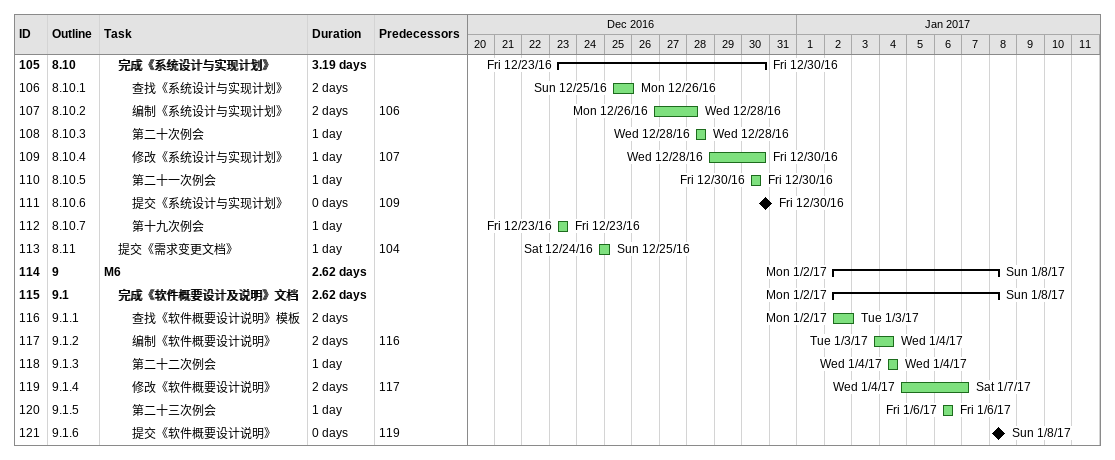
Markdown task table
| ID | WBS | Task | Duration | Start | Finish | Predecessors |
|---|---|---|---|---|---|---|
| 105 | 8.10 | **完成《系统设计与实现计划》** | 3.19d | 2016-12-23 | 2016-12-30 |  |
| 106 | 8.10.1 | 查找《系统设计与实现计划》 | 2d | 2016-12-25 | 2016-12-26 |  |
| 107 | 8.10.2 | 编制《系统设计与实现计划》 | 2d | 2016-12-26 | 2016-12-28 | 106 |
| 108 | 8.10.3 | 第二十次例会 | 1d | 2016-12-28 | 2016-12-28 |  |
| 109 | 8.10.4 | 修改《系统设计与实现计划》 | 1d | 2016-12-28 | 2016-12-30 | 107 |
| 110 | 8.10.5 | 第二十一次例会 | 1d | 2016-12-30 | 2016-12-30 |  |
| 111 | 8.10.6 | 提交《系统设计与实现计划》 | 0d | 2016-12-30 | 2016-12-30 | 109 |
| 112 | 8.10.7 | 第十九次例会 | 1d | 2016-12-23 | 2016-12-23 |  |
| 113 | 8.11 | 提交《需求变更文档》 | 1d | 2016-12-24 | 2016-12-25 | 104 |
| 114 | 9 | **M6** | 2.62d | 2017-01-02 | 2017-01-08 |  |
| 115 | 9.1 | **完成《软件概要设计及说明》文档** | 2.62d | 2017-01-02 | 2017-01-08 |  |
| 116 | 9.1.1 | 查找《软件概要设计说明》模板 | 2d | 2017-01-02 | 2017-01-03 |  |
| 117 | 9.1.2 | 编制《软件概要设计说明》 | 2d | 2017-01-03 | 2017-01-04 | 116 |
| 118 | 9.1.3 | 第二十二次例会 | 1d | 2017-01-04 | 2017-01-04 |  |
| 119 | 9.1.4 | 修改《软件概要设计说明》 | 2d | 2017-01-04 | 2017-01-07 | 117 |
| 120 | 9.1.5 | 第二十三次例会 | 1d | 2017-01-06 | 2017-01-06 |  |
| 121 | 9.1.6 | 提交《软件概要设计说明》 | 0d | 2017-01-08 | 2017-01-08 | 119 |
